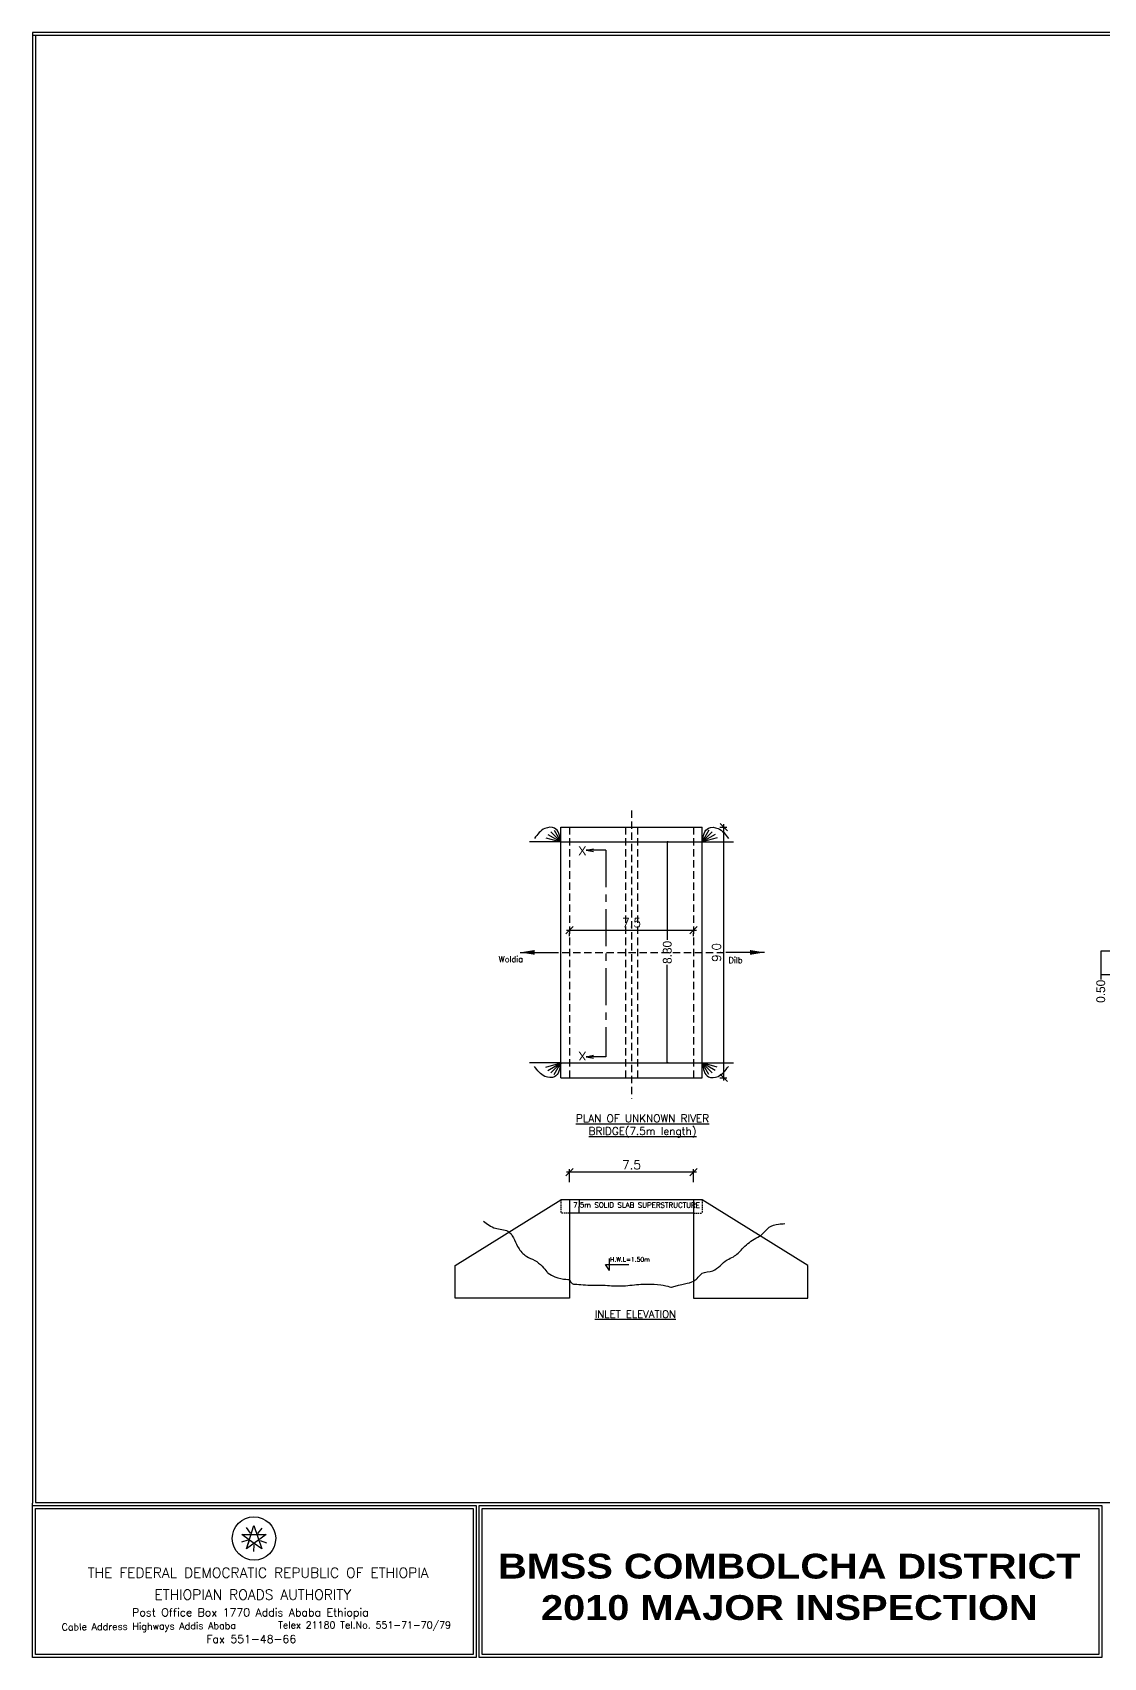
# Model space of a CAD drawing. Header units: inches. Extents: x 20 to 79609, y 6 to 55115.
# Drawn here: x 20 to 36341, y 7 to 55115 of the extents above; entities that cross this region are included whole.
import ezdxf
from ezdxf.enums import TextEntityAlignment as Align

# ---------------------------------------------------------------- set-up
doc = ezdxf.new("R2010")
doc.units = ezdxf.units.IN
doc.header["$MEASUREMENT"] = 0
for name, pattern in [('CENTER', [2, 1.25, -0.25, 0.25, -0.25]), ('DASHED', [0.75, 0.5, -0.25]), ('HIDDEN', [0.375, 0.25, -0.125])]:
    doc.linetypes.add(name, pattern=pattern)
for name, color, linetype in [('Conc surface', 2, 'Continuous'), ('Dim', 9, 'Continuous'), ('divsion', 3, 'Continuous'), ('FILL', 7, 'Continuous'), ('Grade', 6, 'DASHED'), ('Mas surface', 4, 'Continuous'), ('MISCELANEOUS', 7, 'Continuous'), ('Text', 3, 'Continuous'), ('TITLE BLOCK', 7, 'Continuous')]:
    doc.layers.add(name, color=color, linetype=linetype)
doc.layers.add('probable bridge', color=1, linetype='Continuous', lineweight=30)
doc.styles.add('30', font='ROMANT.SHX', dxfattribs={"height": 4})
doc.styles.add('50', font='romanc.shx')
doc.styles.add('Logo', font='')
doc.styles.add('Text100-2.25', font='romans.shx')
doc.styles.add('Text200-2.25', font='romans.shx')
doc.styles.add('Text200-3.0', font='romanc.shx')
doc.styles.add('Text50-2.0', font='romans.shx')
doc.styles.get('Logo').set_extended_font_data('Arial Black')
doc.dimstyles.new('Dim100', dxfattribs={"dimtxt": 300, "dimasz": 250, "dimexe": 100, "dimexo": 600, "dimgap": 100, "dimtad": 1, "dimdec": 0, "dimzin": 0, "dimdsep": 46, "dimtxsty": 'Text100-2.25', "dimblk": 'OBLIQUE', "dimcen": 100, "dimdle": 100, "dimclrd": 256, "dimclre": 256, "dimclrt": 3, "dimadec": 0, "dimazin": 0, "dimtfac": 1, "dimtdec": 0, "dimtofl": 0, "dimtmove": 0, "dimatfit": 3, "dimfxl": 1, "dimtolj": 1, "dimtzin": 0, "dimarcsym": 0})
doc.dimstyles.new('Dim50', dxfattribs={"dimtxt": 300, "dimasz": 150, "dimexe": 150, "dimexo": 150, "dimgap": 75, "dimtad": 1, "dimdec": 0, "dimlfac": 0.5, "dimzin": 0, "dimdsep": 46, "dimtxsty": 'Text50-2.0', "dimblk": 'OBLIQUE', "dimcen": 100, "dimdle": 150, "dimclrd": 256, "dimclre": 256, "dimclrt": 3, "dimadec": 0, "dimazin": 0, "dimtfac": 1, "dimtdec": 0, "dimtofl": 0, "dimtmove": 0, "dimatfit": 3, "dimfxl": 1, "dimtolj": 1, "dimtzin": 0, "dimarcsym": 0})
doc.dimstyles.get("Standard").update_dxf_attribs({"dimtxt": 1.2, "dimasz": 0.18, "dimexe": 0.18, "dimexo": 0.0625, "dimgap": 0.09, "dimtad": 0, "dimdec": 4, "dimzin": 0, "dimdsep": 46, "dimtxsty": 'Standard', "dimcen": 0.09, "dimadec": 0, "dimazin": 0, "dimtfac": 1, "dimtdec": 4, "dimtofl": 0, "dimtmove": 0, "dimatfit": 3, "dimfxl": 1, "dimtolj": 1, "dimtzin": 0, "dimarcsym": 0})

# ---------------------------------------------------------------- blocks, each defined once
blk = doc.blocks.new('_Oblique')
at = {"color": 0, "lineweight": -2}
blk.add_line((-0.5, -0.5), (0.5, 0.5), dxfattribs=at)
blk = doc.blocks.new('*D10')
at = {"layer": 'Defpoints', "color": 0, "ltscale": 10}
for p in [(18234, 25066), (22434, 25066), (22434, 24674)]:
    blk.add_point(p, dxfattribs=at)
at = {"layer": 'Dim', "lineweight": -2, "ltscale": 10}
for p, q in [((18134, 24674), (22534, 24674)), ((18234, 24466), (18234, 24574)), ((22434, 24466), (22434, 24574))]:
    blk.add_line(p, q, dxfattribs=at)
at = {"layer": 'Dim', "lineweight": -2, "ltscale": 10, "xscale": 250, "yscale": 250, "zscale": 250, "rotation": 180}
blk.add_blockref('_Oblique', (18234, 24674), dxfattribs=at)
at = {"layer": 'Dim', "lineweight": -2, "ltscale": 10, "xscale": 250, "yscale": 250, "zscale": 250}
blk.add_blockref('_Oblique', (22434, 24674), dxfattribs=at)
at = {"layer": 'Dim', "color": 3, "ltscale": 10, "insert": (20334, 24924), "char_height": 300, "attachment_point": 5, "style": 'Text100-2.25'}
blk.add_mtext('\\A1;7.5', dxfattribs=at)
blk = doc.blocks.new('*D11')
at = {"layer": 'Defpoints', "color": 0, "ltscale": 10}
for p in [(22734, 28169), (23469, 28169), (22734, 19669)]:
    blk.add_point(p, dxfattribs=at)
at = {"layer": 'Dim', "lineweight": -2, "ltscale": 10}
for p, q in [((23334, 28169), (23569, 28169)), ((23469, 19569), (23469, 28269)), ((23334, 19669), (23569, 19669))]:
    blk.add_line(p, q, dxfattribs=at)
at = {"layer": 'Dim', "lineweight": -2, "ltscale": 10, "xscale": 250, "yscale": 250, "zscale": 250}
for p, rotation in [((23469, 28169), 90), ((23469, 19669), 270)]:
    blk.add_blockref('_Oblique', p, dxfattribs=dict(at, rotation=rotation))
at = {"layer": 'Dim', "color": 3, "ltscale": 10, "insert": (23219, 23919), "char_height": 300, "attachment_point": 5, "rotation": 90, "style": 'Text100-2.25'}
blk.add_mtext('\\A1;9.0', dxfattribs=at)
blk = doc.blocks.new('*D12')
at = {"layer": 'Defpoints', "color": 0}
for p in [(18234, 16464), (18234, 15523, 0), (22434, 15523, 0)]:
    blk.add_point(p, dxfattribs=at)
at = {"layer": 'Dim', "lineweight": -2}
for p, q in [((18234, 16123), (18234, 16564)), ((22434, 16123), (22434, 16564)), ((22534, 16464), (18134, 16464))]:
    blk.add_line(p, q, dxfattribs=at)
at = {"layer": 'Dim', "lineweight": -2, "xscale": 250, "yscale": 250, "zscale": 250, "rotation": 180}
blk.add_blockref('_Oblique', (18234, 16464), dxfattribs=at)
at = {"layer": 'Dim', "lineweight": -2, "xscale": 250, "yscale": 250, "zscale": 250}
blk.add_blockref('_Oblique', (22434, 16464), dxfattribs=at)
at = {"layer": 'Dim', "color": 3, "insert": (20334, 16714), "char_height": 300, "attachment_point": 5, "style": 'Text100-2.25'}
blk.add_mtext('\\A1;7.5', dxfattribs=at)
blk = doc.blocks.new('*D14')
at = {"color": 0, "lineweight": -2}
for p, q in [((36903, 23961), (36249, 23961)), ((36249, 23961), (36249, 23161)), ((36903, 23161), (36249, 23161)), ((36249, 23161), (36249, 22999))]:
    blk.add_line(p, q, dxfattribs=at)
at = {"color": 0}
for points in [[(36249, 23961), (36249, 23961), (36249, 23961)], [(36249, 23161), (36249, 23161), (36249, 23161)]]:
    blk.add_solid(points, dxfattribs=at)
at = {"layer": 'Defpoints', "color": 0}
for p in [(36903, 23961), (36249, 23161), (36903, 23161)]:
    blk.add_point(p, dxfattribs=at)
at = {"color": 0, "insert": (36249, 22599), "char_height": 1.2, "attachment_point": 5, "rotation": 90}
blk.add_mtext('\\A1;{\\H250x;0.50}', dxfattribs=at)
blk = doc.blocks.new('*D15')
at = {"color": 0, "lineweight": -2}
for p, q in [((18563, 15523), (18563, 15523)), ((18563, 15523), (18563, 15301)), ((18563, 15075), (18563, 15297)), ((18563, 15075), (18563, 15075))]:
    blk.add_line(p, q, dxfattribs=at)
at = {"color": 0}
for points in [[(18563, 15523), (18563, 15523), (18563, 15523)], [(18563, 15075), (18563, 15075), (18563, 15075)]]:
    blk.add_solid(points, dxfattribs=at)
at = {"layer": 'Defpoints', "color": 0}
for p in [(18563, 15523), (18563, 15075), (18563, 15075)]:
    blk.add_point(p, dxfattribs=at)
at = {"color": 0, "insert": (18563, 15299), "char_height": 1.2, "attachment_point": 5, "rotation": 90}
blk.add_mtext('\\A1;0.60', dxfattribs=at)
blk = doc.blocks.new('*D18')
at = {"color": 0, "lineweight": -2}
for p, q in [((21582, 27669), (21549, 27669)), ((21549, 27668), (21549, 24344)), ((21549, 20169), (21549, 23493)), ((21582, 20169), (21549, 20169))]:
    blk.add_line(p, q, dxfattribs=at)
at = {"color": 0}
for points in [[(21549, 27668), (21549, 27668), (21549, 27669)], [(21549, 20169), (21549, 20169), (21549, 20169)]]:
    blk.add_solid(points, dxfattribs=at)
at = {"layer": 'Defpoints', "color": 0}
for p in [(21582, 27669), (21549, 20169), (21582, 20169)]:
    blk.add_point(p, dxfattribs=at)
at = {"color": 0, "insert": (21549, 23919), "char_height": 1.2, "attachment_point": 5, "rotation": 90}
blk.add_mtext('\\A1;{\\H250x;8.30}', dxfattribs=at)

msp = doc.modelspace()

# ---------------------------------------------------------------- linework, layer by layer
at = {"layer": 'Conc surface', "linetype": 'Continuous', "ltscale": 0.05}
for p, q in [((17933.80745, 28168.57454), (22733.80745, 28168.57454)), ((17933.80745, 27668.57454), (22733.80745, 27668.57454)), ((17933.80745, 20168.57454), (22733.80745, 20168.57454)), ((17933.80745, 19668.57454), (22733.80745, 19668.57454))]:
    msp.add_line(p, q, dxfattribs=at)
at = {"layer": 'Dim', "color": 3, "ltscale": 10}
for p, q in [((17933.80745, 27668.57454), (16876.28667, 27668.57454)), ((22733.80745, 27668.57454), (23791.32822, 27668.57454)), ((17933.80745, 20168.57454), (16876.28667, 20168.57454)), ((22733.80745, 20168.57454), (23791.32822, 20168.57454))]:
    msp.add_line(p, q, dxfattribs=at)
at = {"layer": 'Dim'}
for points in [[(17933.80745, 27668.57454), (17725.19073, 28134.08884), (17399.96461, 28121.62764), (17047.09472, 27784.28878)], [(22733.80745, 27668.57454), (22942.42416, 28134.08884), (23267.65028, 28121.62764), (23620.52018, 27784.28878)], [(17933.80745, 20168.57454), (17725.19073, 19703.06023), (17399.96461, 19715.52143), (17047.09472, 20052.86029)], [(22733.80745, 20168.57454), (22942.42416, 19703.06023), (23267.65028, 19715.52143), (23620.52018, 20052.86029)]]:
    msp.add_spline(points, degree=3, dxfattribs=at)
at = {"layer": 'divsion', "color": 5}
for p, q in [((7277.66361, 3686.54926), (7528.37175, 4481.69402)), ((7408.94749, 4221.77232), (7280.61053, 4413.63891)), ((7528.37175, 4481.69402), (7792.91895, 3691.04584)), ((7324.46053, 3981.29725), (7102.32627, 3918.53159)), ((7114.16444, 4175.19671), (7947.86511, 4182.47233)), ((7373.4256, 3990.26753), (7114.16444, 4175.19671)), ((7947.86511, 4182.47233), (7277.66361, 3686.54926)), ((7277.66361, 3686.54926), (7373.4256, 3990.26753)), ((7533.6578, 3875.97502), (7373.4256, 3990.26753)), ((7792.91895, 3691.04584), (7533.6578, 3875.97502)), ((7663.76076, 4215.73134), (7806.57842, 4397.07708)), ((7736.75708, 3971.52274), (7953.3602, 3891.73398)), ((7527.058, 3826.6345), (7518.10844, 3595.9766))]:
    msp.add_line(p, q, dxfattribs=at)
msp.add_ellipse((7532.19677, 4043.39163), major_axis=(-6.42099, 735.77211), ratio=0.9999999689, start_param=-1.5707962983, end_param=4.7123890089, dxfattribs=at)
at = {"layer": 'FILL'}
for p, q in [((17423.58918, 27805.28748), (17933.80745, 27668.57454)), ((17494.81313, 27922.02965), (17933.80745, 27668.57454)), ((17594.86128, 28007.52341), (17933.80745, 27668.57454)), ((17706.28649, 28062.65608), (17933.80745, 27668.57454)), ((22961.3284, 28062.65608), (22733.80745, 27668.57454)), ((23072.75362, 28007.52341), (22733.80745, 27668.57454)), ((23172.80177, 27922.02965), (22733.80745, 27668.57454)), ((23244.02571, 27805.28748), (22733.80745, 27668.57454)), ((17423.58918, 20031.86159), (17933.80745, 20168.57454)), ((17494.81313, 19915.11942), (17933.80745, 20168.57454)), ((17594.86128, 19829.62567), (17933.80745, 20168.57454)), ((17706.28649, 19774.49299), (17933.80745, 20168.57454)), ((22961.3284, 19774.49299), (22733.80745, 20168.57454)), ((23072.75362, 19829.62567), (22733.80745, 20168.57454)), ((23172.80177, 19915.11942), (22733.80745, 20168.57454)), ((23244.02571, 20031.86159), (22733.80745, 20168.57454))]:
    msp.add_line(p, q, dxfattribs=at)
at = {"layer": 'Grade', "linetype": 'DASHED', "ltscale": 500}
for p, q in [((20333.80745, 28730.7762), (20333.80745, 18960.41861)), ((17606.62748, 23918.57477), (23532.09153, 23918.57477))]:
    msp.add_line(p, q, dxfattribs=at)
at = {"layer": 'Grade', "color": 3, "linetype": 'DASHED', "ltscale": 500}
for p, q in [((18233.8074, 28168.57454), (18233.80745, 19668.57454)), ((22433.8074, 28168.57454), (22433.80744, 19668.57454))]:
    msp.add_line(p, q, dxfattribs=at)
at = {"layer": 'Grade', "color": 11, "linetype": 'DASHED', "ltscale": 500}
for p, q in [((20133.80745, 28168.57454), (20133.80745, 19668.57454)), ((20533.80745, 28168.57454), (20533.80745, 19668.57454))]:
    msp.add_line(p, q, dxfattribs=at)
at = {"layer": 'Mas surface', "linetype": 'CENTER', "lineweight": 30, "ltscale": 3000}
for p, q in [((18794.68978, 27383.59729), (19047.2761, 27431.60836)), ((19463.08219, 27383.59729), (18794.68978, 27383.59729)), ((18794.68978, 27383.59729), (19047.2761, 27335.58623)), ((18794.68978, 20381.71499), (19047.2761, 20429.72605)), ((19463.08219, 20381.71499), (18794.68978, 20381.71499)), ((18794.68978, 20381.71499), (19047.2761, 20333.70392))]:
    msp.add_line(p, q, dxfattribs=at)
at = {"layer": 'Mas surface', "linetype": 'CENTER', "lineweight": 30, "ltscale": 1000}
msp.add_line((19463.08219, 27383.59729), (19463.08219, 20381.71499), dxfattribs=at)
at = {"layer": 'Mas surface'}
msp.add_open_spline([(15312.14229, 14808.9529), (15437.29786, 14708.3465), (15678.37736, 14514.55456), (16259.09374, 14538.01327), (16411.84731, 13992.35566), (16675.9182, 13643.06921), (16991.29936, 13514.58421), (17257.6575, 13349.89744), (17466.57659, 13067.52839), (17796.61193, 12834.68052), (18095.83234, 12831.75976), (18233.80745, 12823.32727), (18233.80745, 12823.32727), (18292.13985, 12667.24213), (18445.04888, 12669.84124), (18701.35606, 12647.73956), (19023.45771, 12624.77367), (19346.4549, 12640.2778), (19721.20743, 12605.28523), (20174.61745, 12601.11118), (20582.03239, 12671.671), (20980.52826, 12664.51177), (21298.84455, 12675.84218), (21666.91194, 12563.12116), (22028.3468, 12671.56226), (22289.51686, 12684.25049), (22433.80745, 12772.29128), (22433.80745, 12772.29128), (22568.46637, 12829.45515), (22678.40967, 13102.5686), (23208.84133, 13070.77901), (23449.17526, 13463.59128), (23850.22751, 13603.1971), (24114.27304, 13897.29805), (24407.69436, 14169.3376), (24776.44643, 14327.31071), (24961.26008, 14628.18604), (25279.58901, 14706.6372), (25459.76697, 14717.10242), (25529.72439, 14721.16574)], degree=3, knots=[0, 0, 0, 0, 473.0790997449, 911.2633308187, 1521.8649400667, 1908.677069094, 2207.3762493564, 2524.1074764827, 2834.8671349372, 3253.9595252588, 10845.5861444734, 10845.5861444734, 10845.5861444734, 10845.5861444734, 11019.6511772616, 11301.3870818647, 11618.2106942833, 11987.2704052414, 12269.0061983315, 12746.3609761255, 13343.364652022, 13501.5330831364, 13941.2403662333, 14296.6505160002, 14617.3424336216, 29168.74033935, 29168.74033935, 29168.74033935, 29168.74033935, 29567.9385844371, 29931.7817006891, 30546.6689167913, 30782.4073669943, 31180.6764329818, 31704.7634964903, 31976.5193906847, 32359.6101320957, 32693.026514586, 32904.6472771859, 32904.6472771859, 32904.6472771859, 32904.6472771859], dxfattribs=at)
msp.add_open_spline([(22464.26333, 12787.31916), (22454.03775, 12787.80623), (22443.88241, 12788.2754), (22433.80745, 12788.72612)], degree=3, dxfattribs=at)
at = {"layer": 'MISCELANEOUS'}
for p, q in [((19591.16162, 13135.73745), (19447.235, 13337.93894)), ((19447.235, 13337.93894), (20246.89912, 13337.93894)), ((19591.16162, 13135.73745), (19591.16162, 13538.28756))]:
    msp.add_line(p, q, dxfattribs=at)
at = {"layer": 'probable bridge', "linetype": 'Continuous', "lineweight": 30, "ltscale": 0.05}
for p, q in [((17933.80745, 19668.57454), (17933.80745, 28168.57454)), ((22733.80745, 19668.57454), (22733.80745, 28168.57454)), ((22733.80745, 15523.02742), (17933.80745, 15523.02742)), ((22433.80745, 15074.94001), (18233.80745, 15074.94001))]:
    msp.add_line(p, q, dxfattribs=at)
at = {"layer": 'probable bridge', "linetype": 'HIDDEN', "lineweight": 30, "ltscale": 200}
for p, q in [((17933.80745, 15523.02742), (17933.80745, 15074.94001)), ((22733.80745, 15523.02742), (22733.80745, 15074.94001)), ((18233.80745, 15074.94001), (17933.80745, 15074.94001)), ((22433.80745, 15074.94001), (22733.80745, 15074.94001))]:
    msp.add_line(p, q, dxfattribs=at)
at = {"layer": 'probable bridge', "linetype": 'Continuous', "lineweight": 30, "ltscale": 0.05}
for points in [[(18233.80745, 15523.02742), (18233.80745, 12197.05257), (14352.04142, 12197.05257), (14352.04142, 13302.87023), (17933.80745, 15523.02742)], [(22433.80745, 15523.02742), (22433.80745, 12197.05257), (26315.57347, 12197.05257), (26315.57347, 13302.87023), (22733.80745, 15523.02742)]]:
    msp.add_lwpolyline(points, dxfattribs=at)
at = {"layer": 'TITLE BLOCK', "color": 5}
for p, q in [((79508.48348, 55014.7461), (19.67781, 55014.7461)), ((119.94238, 55014.7461), (119.94238, 5260.63088)), ((119.94238, 5260.63088), (79508.48348, 5260.63088)), ((119.94238, 5060.10792), (14961.58761, 5060.10792)), ((119.94238, 106.81802), (119.94238, 5060.10792)), ((119.94238, 5060.10792), (14961.58761, 5060.10792)), ((119.94238, 106.81802), (119.94238, 5060.10792)), ((14961.58761, 5060.10792), (14961.58761, 106.81802)), ((14961.58761, 5060.10792), (14961.58761, 106.81802)), ((15271.27731, 5060.10792), (36186.47889, 5060.10792)), ((15271.27731, 106.81802), (15271.27731, 5060.10792)), ((36186.47889, 5060.10792), (36186.47889, 106.81802)), ((14961.58761, 106.81802), (119.94238, 106.81802)), ((14961.58761, 106.81802), (119.94238, 106.81802)), ((14961.58761, 106.81802), (119.94238, 106.81802)), ((36186.47889, 106.81802), (15271.27731, 106.81802))]:
    msp.add_line(p, q, dxfattribs=at)
at = {"layer": 'TITLE BLOCK', "color": 210}
for p, q in [((19.67781, 6.55345), (19.67781, 5240.63387)), ((19.67781, 6.55345), (19.67781, 5240.63387)), ((19.67781, 5160.37248), (15061.85218, 5160.37248)), ((19.67781, 5160.37248), (15061.85218, 5160.37248)), ((15061.85218, 5160.37248), (15061.85218, 6.55345)), ((15061.85218, 5160.37248), (15061.85218, 6.55345)), ((15171.01275, 5160.37248), (36286.74345, 5160.37248)), ((15171.01275, 6.55345), (15171.01275, 5160.37248)), ((36286.74345, 5160.37248), (36286.74345, 6.55345)), ((15061.85218, 6.55345), (19.67781, 6.55345)), ((15061.85218, 6.55345), (19.67781, 6.55345)), ((36286.74345, 6.55345), (15171.01275, 6.55345))]:
    msp.add_line(p, q, dxfattribs=at)
msp.add_lwpolyline([(79608.74804, 5240.63387), (79608.74804, 55115.01066), (19.67781, 55115.01066), (19.67781, 5240.63387)], dxfattribs=at)

# ---------------------------------------------------------------- texts
at = {"layer": 'Dim', "color": 3, "insert": (20506.01855, 15350.48274, 0), "char_height": 175, "attachment_point": 5, "rotation": 359.878383806, "style": 'Text200-2.25'}
msp.add_mtext('7.5m SOLID SLAB SUPERSTRUCTURE', dxfattribs=at)
at = {"layer": 'divsion', "style": '30', "width": 1}
for s, p in [('THE FEDERAL DEMOCRATIC REPUBLIC OF ETHIOPIA', (7670.28809, 2880.94352)), ('ETHIOPIAN ROADS AUTHORITY', (7490.71214, 2138.52471))]:
    msp.add_text(s, height=343.6965625, dxfattribs=at).set_placement(p, align=Align.MIDDLE)
at = {"layer": 'divsion', "color": 3, "style": '50', "oblique": 360, "width": 1}
msp.add_text('Post Office Box 1770 Addis Ababa Ethiopia', height=271.3393915, dxfattribs=at).set_placement((7410.41816, 1498.79618), align=Align.MIDDLE)
msp.add_text('Cable Address Highways Addis Ababa', height=235.160806, rotation=0.500001807, dxfattribs=at).set_placement((3965.69463, 1033.19494), align=Align.MIDDLE)
at = {"layer": 'divsion', "color": 3, "style": '50', "width": 1}
for s, height, p in [('Telex 21180 Tel.No. 551-71-70/79', 235.160806, (11281.11226, 1092.3975)), ('Fax 551-48-66', 271.3393915, (7438.28066, 633.3466))]:
    msp.add_text(s, height=height, dxfattribs=at).set_placement(p, align=Align.MIDDLE)
at = {"layer": 'Text', "color": 3, "style": 'Text200-3.0'}
for s, p in [('Woldia', (15831.37054, 23590.57808)), ('Dilb', (23625.45021, 23557.14429))]:
    msp.add_text(s, height=198.45, dxfattribs=at).set_placement(p)
at = {"layer": 'Text', "color": 3, "attachment_point": 2, "style": 'Text200-2.25'}
for s, insert, char_height, width in [('{\\fArial|b0|i0|c0|p34;X}', (18667.13898, 27510.13898), 300, 9213.8242482), ('{\\H0.6453x;\\LPLAN OF UNKNOWN RIVER \\PBRIDGE(7.5m length)}', (20707.57083, 18417.59927), 400, 9733.5944719), ('H.W.L=1.50m', (20284.55618, 13580.83104), 150, 4941.7983673), ('{\\H0.625x;\\LINLET ELEVATION\\P\\H0.8x;\\l }', (20465.8114, 11777.50227), 400, 9851.0003365)]:
    msp.add_mtext(s, dxfattribs=dict(at, insert=insert, char_height=char_height, width=width))
at = {"layer": 'Text', "color": 3, "extrusion": (0, 0, -1), "insert": (18667.13898, 20255.1733), "char_height": 300, "width": 9213.8242482, "attachment_point": 2, "text_direction": (1, 0, 0), "style": 'Text200-2.25'}
msp.add_mtext('{\\fArial|b0|i0|c0|p34;X}', dxfattribs=at)
at = {"layer": 'TITLE BLOCK', "color": 5, "insert": (25686.87365, 4930.67079), "char_height": 842.4501801, "width": 63869.7437933, "attachment_point": 2, "style": 'Logo'}
msp.add_mtext('\\PBMSS COMBOLCHA DISTRICT\\P2010 MAJOR INSPECTION \\P ', dxfattribs=at)

# ---------------------------------------------------------------- dimensions: what is measured, and where the dimension line sits
for base, p1, p2, text, picture, middle in [((21549.18746, 20168.57454), (21581.72932, 27668.57454), (21581.72932, 20168.57454), '{\\H250x;8.30}', '*D18', (21549.18746, 23918.57454)), ((18563.34586, 15074.94001), (18563.34586, 15523.02742), (18563.34586, 15074.94001), '0.60', '*D15', (18563.34586, 15298.98372))]:
    dim = msp.add_linear_dim(base=base, p1=p1, p2=p2, angle=90, text=text, dimstyle='Standard')
    dim.commit()
    dim.dimension.update_dxf_attribs({"geometry": picture, "text_midpoint": middle})
dim = msp.add_linear_dim(base=(36249.20488, 23161.19885), p1=(36903.02518, 23961.26135), p2=(36903.02518, 23161.19885), angle=90, text='{\\H250x;0.50}', dimstyle='Standard')
dim.commit()
dim.dimension.update_dxf_attribs({"geometry": '*D14', "text_midpoint": (36249.20488, 22599.1156), "dimtype": 160})
at = {"layer": 'Dim', "ltscale": 10}
dim = msp.add_linear_dim(base=(23469.34782, 28168.57454), p1=(22733.80745, 19668.57454), p2=(22733.80745, 28168.57454), angle=90, text='9.0', dimstyle='Dim100', override={"dimtmove": 1}, dxfattribs=at)
dim.commit()
dim.dimension.update_dxf_attribs({"geometry": '*D11', "text_midpoint": (23219.34782, 23918.57454)})
dim = msp.add_linear_dim(base=(22433.80742, 24673.99603), p1=(18233.80742, 25065.76992), p2=(22433.80742, 25065.76992), text='7.5', dimstyle='Dim100', dxfattribs=at)
dim.commit()
dim.dimension.update_dxf_attribs({"geometry": '*D10', "text_midpoint": (20333.80742, 24923.99603)})
at = {"layer": 'Dim'}
dim = msp.add_linear_dim(base=(18233.80745, 16464.30966, 0), p1=(22433.80745, 15523.02742), p2=(18233.80745, 15523.02742), text='7.5', dimstyle='Dim100', override={"dimtmove": 1}, dxfattribs=at)
dim.commit()
dim.dimension.update_dxf_attribs({"geometry": '*D12', "text_midpoint": (20333.80745, 16714.30966, 0)})

# ---------------------------------------------------------------- leaders
for points in [[(16555.40104, 23918.57477), (17606.62748, 23918.57477)], [(24848.8825, 23918.57477), (23532.09153, 23918.57477)]]:
    msp.add_leader(points, dimstyle='Dim50', override={"dimasz": 500, "dimtad": 0})

doc.saveas('drawing.dxf')
